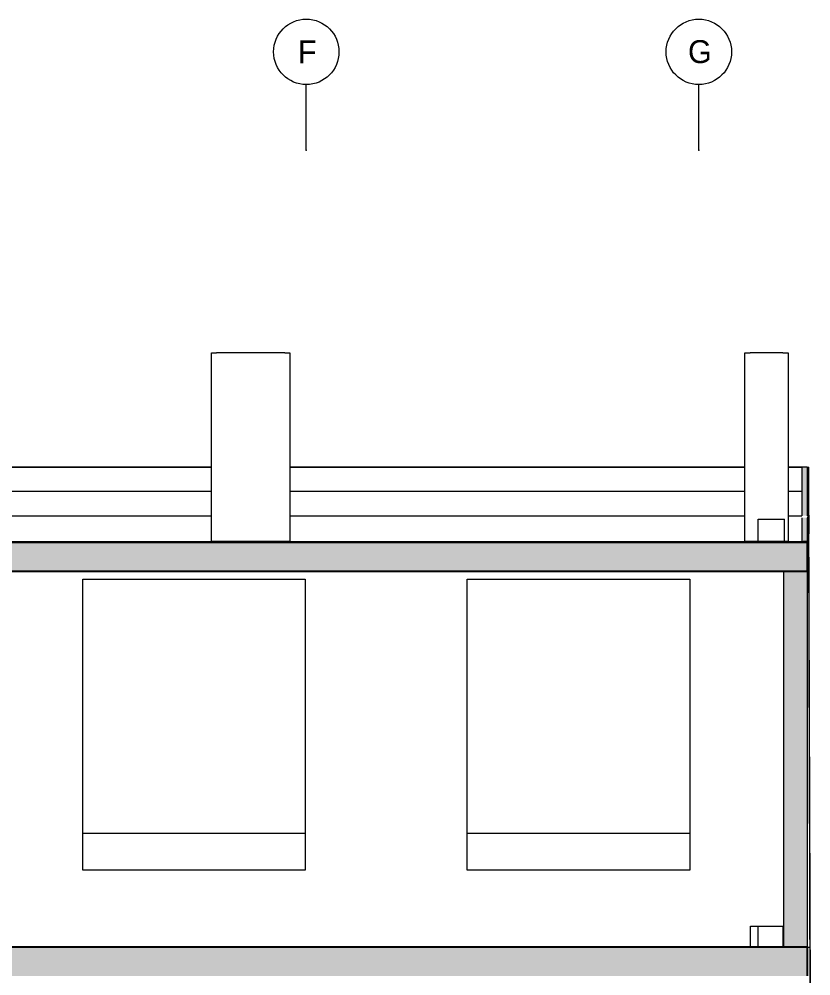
# Model space of a CAD drawing. Header units: metres. Extents: x -0.3 to 19.2, y -7 to 21.5.
# Drawn here: x 12.81 to 18.86, y 14.19 to 21.5 of the extents above; entities that cross this region are included whole.
import ezdxf

# ---------------------------------------------------------------- set-up
doc = ezdxf.new("R2010")
doc.units = ezdxf.units.M
doc.header["$MEASUREMENT"] = 0
doc.linetypes.add('Raster', pattern=[0.004, 0.002, -0.001, 0, -0.001])
for name, color, linetype in [('C_Schnitt C RB_1_000 Achsraster', 7, 'Continuous'), ('C_Schnitt C RB_1_110 Wand Aussen', 7, 'Continuous'), ('C_Schnitt C RB_1_112 Wand Aussen - Schachtwände', 7, 'Continuous'), ('C_Schnitt C RB_1_140 Brüstung', 7, 'Continuous'), ('C_Schnitt C RB_1_210 Decke', 7, 'Continuous'), ('C_Schnitt C RB_1_270 Deckendurchbruchsymbol', 7, 'Continuous'), ('C_Schnitt C RB_1_310 Dachkonstruktion massiv', 7, 'Continuous')]:
    doc.layers.add(name, color=color, linetype=linetype)
doc.styles.add('ERSTELLTER_STIL_1', font='')
doc.styles.get('ERSTELLTER_STIL_1').set_extended_font_data('Eurostile')

msp = doc.modelspace()

# ---------------------------------------------------------------- hatches: boundary and pattern name
at = {"layer": 'C_Schnitt C RB_1_110 Wand Aussen', "linetype": 'Continuous', "lineweight": 0, "true_color": 0x000000}
msp.add_hatch(color=18, dxfattribs=at).paths.add_polyline_path([(18.8275, 14.41), (18.8275, 17.28), (18.6475, 17.28), (18.6475, 14.41)])
at = {"layer": 'C_Schnitt C RB_1_140 Brüstung', "linetype": 'Continuous', "lineweight": 0, "true_color": 0x000000}
for points in [[(18.8275, 18.0771), (18.7875, 18.0736), (18.7875, 18.0727), (18.7875, 17.705), (18.8275, 17.705)], [(18.8275, 17.51), (18.8275, 17.69), (18.7875, 17.69), (18.7875, 17.51)]]:
    msp.add_hatch(color=18, dxfattribs=at).paths.add_polyline_path(points)
at = {"layer": 'C_Schnitt C RB_1_210 Decke', "linetype": 'Continuous', "lineweight": 0, "true_color": 0x000000}
for points in [[(11.5165, 17.5), (11.1948, 17.5), (11.4719, 17.28), (14.6743, 17.28), (14.6743, 17.5), (14.2836, 17.5), (11.9165, 17.5), (11.6539, 17.4999), (11.5165, 17.5)], [(14.6743, 17.28), (18.8275, 17.28), (18.8275, 17.5), (15.5449, 17.5), (14.6743, 17.5)], [(12.0497, 14.41), (12.0497, 14.19), (14.6743, 14.19), (14.6743, 14.41)], [(14.6743, 14.41), (14.6743, 14.19), (18.8275, 14.19), (18.8275, 14.41)]]:
    msp.add_hatch(color=18, dxfattribs=at).paths.add_polyline_path(points)

# ---------------------------------------------------------------- linework, layer by layer
at = {"layer": 'C_Schnitt C RB_1_000 Achsraster', "color": 5, "linetype": 'Raster', "lineweight": 0, "ltscale": 1000}
for p, q in [((15, 20.5), (15, 21)), ((18, 20.5), (18, 21))]:
    msp.add_line(p, q, dxfattribs=at)
at = {"layer": 'C_Schnitt C RB_1_000 Achsraster', "color": 5, "linetype": 'Continuous', "lineweight": 0, "ltscale": 1000}
for centre in [(15, 21.25), (18, 21.25)]:
    msp.add_circle(centre, 0.25, dxfattribs=at)
at = {"layer": 'C_Schnitt C RB_1_000 Achsraster', "color": 5, "linetype": 'Raster', "lineweight": 0, "ltscale": 1000}
for p in [(15, 20.5), (15, 20.5), (18, 20.5), (18, 20.5)]:
    msp.add_point(p, dxfattribs=at)
at = {"layer": 'C_Schnitt C RB_1_110 Wand Aussen', "color": 7, "linetype": 'Continuous', "lineweight": 18, "ltscale": 1000}
for p, q in [((18.8406, 17.5), (18.8412, 17.5)), ((18.8514, 14.41), (18.8412, 17.5)), ((18.6475, 17.28), (18.6475, 14.41)), ((18.8275, 17.28), (18.8275, 14.41)), ((18.8275, 14.41), (18.8494, 14.41)), ((18.8509, 14.41), (18.8514, 14.41)), ((18.8547, 13.43), (18.8514, 14.41)), ((18.8547, 13.43), (18.8515, 14.41))]:
    msp.add_line(p, q, dxfattribs=at)
at = {"layer": 'C_Schnitt C RB_1_112 Wand Aussen - Schachtwände', "color": 7, "linetype": 'Continuous', "lineweight": 18, "ltscale": 1000}
for p, q in [((14.275, 18.95), (14.315, 18.95)), ((14.275, 17.51), (14.275, 18.95)), ((14.835, 18.95), (14.315, 18.95)), ((14.835, 18.95), (14.875, 18.95)), ((14.875, 18.95), (14.875, 17.51)), ((18.3517, 18.95), (18.3917, 18.95)), ((18.3517, 17.51), (18.3517, 18.95)), ((18.6417, 18.95), (18.3917, 18.95)), ((18.6417, 18.95), (18.6817, 18.95)), ((18.6817, 18.95), (18.6817, 17.51)), ((14.315, 17.51), (14.275, 17.51)), ((14.835, 17.51), (14.315, 17.51)), ((14.875, 17.51), (14.835, 17.51)), ((18.3917, 17.51), (18.3517, 17.51)), ((18.6417, 17.51), (18.3917, 17.51)), ((18.6817, 17.51), (18.6417, 17.51))]:
    msp.add_line(p, q, dxfattribs=at)
at = {"layer": 'C_Schnitt C RB_1_140 Brüstung', "color": 7, "linetype": 'Continuous', "lineweight": 18, "ltscale": 1000}
for p, q in [((14.275, 18.0771), (12.285, 18.0771)), ((14.275, 18.0736), (12.285, 18.0736)), ((18.3517, 18.0771), (14.875, 18.0771)), ((18.3517, 18.0736), (14.875, 18.0736)), ((18.8275, 18.0771), (18.6817, 18.0771)), ((18.7875, 18.0736), (18.6817, 18.0736)), ((18.8275, 18.0771), (18.84, 18.0771)), ((18.84, 18.0736), (18.84, 18.0771)), ((18.8404, 18.0727), (18.84, 18.0736)), ((18.8404, 18.0727), (18.84, 18.0727)), ((18.8404, 18.0142), (18.8404, 18.0727)), ((18.8404, 18.0727), (18.8404, 18.0727)), ((18.8404, 18.0727), (18.8404, 18.0727)), ((18.84, 17.89), (18.84, 18.0142)), ((18.84, 18.0142), (18.8404, 18.0142)), ((14.275, 17.89), (12.4553, 17.89)), ((18.3517, 17.89), (14.875, 17.89)), ((18.7875, 17.89), (18.6817, 17.89)), ((18.84, 17.705), (18.84, 17.89)), ((12.4199, 17.705), (14.275, 17.705)), ((14.875, 17.705), (18.3517, 17.705)), ((18.6817, 17.705), (18.7449, 17.705)), ((18.7449, 17.705), (18.7875, 17.705)), ((18.8275, 17.705), (18.8393, 17.705)), ((18.84, 17.69), (18.84, 17.705)), ((18.8393, 17.69), (18.8275, 17.69)), ((18.84, 17.6702), (18.84, 17.69)), ((12.4199, 17.51), (14.275, 17.51)), ((14.875, 17.51), (18.3517, 17.51)), ((18.6817, 17.51), (18.7999, 17.51)), ((18.7999, 17.51), (18.7974, 17.51)), ((18.8391, 17.51), (18.7999, 17.51)), ((18.7999, 17.51), (18.8, 17.51)), ((18.8275, 17.51), (18.8347, 17.51)), ((18.8347, 17.51), (18.8348, 17.51)), ((18.8348, 17.51), (18.8349, 17.51)), ((18.8349, 17.51), (18.8391, 17.51))]:
    msp.add_line(p, q, dxfattribs=at)
at = {"layer": 'C_Schnitt C RB_1_140 Brüstung', "color": 7, "linetype": 'Continuous', "lineweight": 13, "ltscale": 1000}
for p, q in [((18.7875, 18.0736), (18.7875, 18.0727)), ((18.7875, 18.0727), (18.7875, 17.705)), ((18.8275, 18.0771), (18.8275, 17.705)), ((18.7875, 17.69), (18.7875, 17.51)), ((18.8275, 17.69), (18.8275, 17.51))]:
    msp.add_line(p, q, dxfattribs=at)
at = {"layer": 'C_Schnitt C RB_1_210 Decke', "color": 7, "linetype": 'Continuous', "lineweight": 13, "ltscale": 1000}
for p, q in [((15.5449, 17.5), (11.9165, 17.5)), ((18.8275, 17.5), (18.8391, 17.5)), ((18.8398, 17.28), (18.8275, 17.28)), ((18.8501, 14.19), (18.8494, 14.41))]:
    msp.add_line(p, q, dxfattribs=at)
at = {"layer": 'C_Schnitt C RB_1_210 Decke', "color": 7, "linetype": 'Continuous', "lineweight": 25, "ltscale": 1000}
for p, q in [((18.8275, 17.5), (18.8275, 17.28)), ((18.8275, 17.28), (18.6475, 17.28)), ((18.8275, 14.41), (18.6475, 14.41)), ((18.8275, 14.41), (18.8275, 14.19))]:
    msp.add_line(p, q, dxfattribs=at)
at = {"layer": 'C_Schnitt C RB_1_210 Decke', "color": 7, "linetype": 'Continuous', "lineweight": 25, "ltscale": 1000, "flags": 128}
for points in [[(18.8275, 17.5), (15.5449, 17.5), (14.6743, 17.5), (14.2836, 17.5), (11.9165, 17.5), (11.6539, 17.4999), (11.5165, 17.5), (11.1948, 17.5)], [(18.6475, 17.28), (14.6743, 17.28), (11.4719, 17.28)], [(18.6475, 14.41), (14.6743, 14.41), (12.0944, 14.41)]]:
    msp.add_lwpolyline(points, dxfattribs=at)
at = {"layer": 'C_Schnitt C RB_1_270 Deckendurchbruchsymbol', "color": 7, "linetype": 'Continuous', "lineweight": 13, "ltscale": 1000}
for p, q in [((18.4543, 17.68), (18.6543, 17.68)), ((18.4543, 17.5), (18.4543, 17.68)), ((18.6543, 17.5), (18.6543, 17.68)), ((18.3917, 17.5), (18.3917, 17.51)), ((18.6417, 17.5), (18.6417, 17.51)), ((18.395, 14.57), (18.4543, 14.57)), ((18.395, 14.41), (18.395, 14.57)), ((18.4543, 14.57), (18.6475, 14.57)), ((18.4543, 14.41), (18.4543, 14.57)), ((18.645, 14.41), (18.645, 14.57))]:
    msp.add_line(p, q, dxfattribs=at)
at = {"layer": 'C_Schnitt C RB_1_310 Dachkonstruktion massiv', "color": 7, "linetype": 'Continuous', "lineweight": 18, "ltscale": 1000}
for p, q in [((18.8399, 17.7089), (18.8393, 17.7089)), ((18.8393, 17.7089), (18.8393, 17.705)), ((18.8393, 17.705), (18.8393, 17.69)), ((18.8556, 13.005), (18.8399, 17.7089)), ((18.8399, 17.7089), (18.8399, 17.5675)), ((18.8393, 17.69), (18.8389, 17.5675)), ((18.8389, 17.5675), (18.8391, 17.51)), ((18.8399, 17.5675), (18.8389, 17.5675)), ((18.856, 12.7222), (18.8399, 17.5675)), ((12.455, 17.505), (18.8391, 17.505)), ((18.8391, 17.51), (18.8391, 17.5)), ((18.8391, 17.5), (18.8398, 17.28)), ((13.2919, 17.2209), (14.9919, 17.2209)), ((13.2919, 14.9975), (13.2919, 17.2209)), ((14.9919, 17.2209), (14.9919, 14.9975)), ((16.23, 17.2209), (17.93, 17.2209)), ((16.23, 14.9975), (16.23, 17.2209)), ((17.93, 17.2209), (17.93, 14.9975)), ((13.2919, 15.2803), (14.9919, 15.2803)), ((16.23, 15.2803), (17.93, 15.2803)), ((14.9919, 14.9975), (13.2919, 14.9975)), ((17.93, 14.9975), (16.23, 14.9975))]:
    msp.add_line(p, q, dxfattribs=at)

# ---------------------------------------------------------------- texts
at = {"layer": 'C_Schnitt C RB_1_000 Achsraster', "color": 5, "linetype": 'Continuous', "lineweight": 0, "char_height": 0.175, "attachment_point": 1, "style": 'ERSTELLTER_STIL_1'}
for s, insert in [('\\A1;{\\pql;\\pt0;\\fEurostile|b0|i0|c0|p0;\\W1.000000;F}', (14.9358, 21.3375)), ('\\A1;{\\pql;\\pt0;\\fEurostile|b0|i0|c0|p0;\\W1.000000;G}', (17.9168, 21.3393))]:
    msp.add_mtext(s, dxfattribs=dict(at, insert=insert))

doc.saveas('drawing.dxf')
